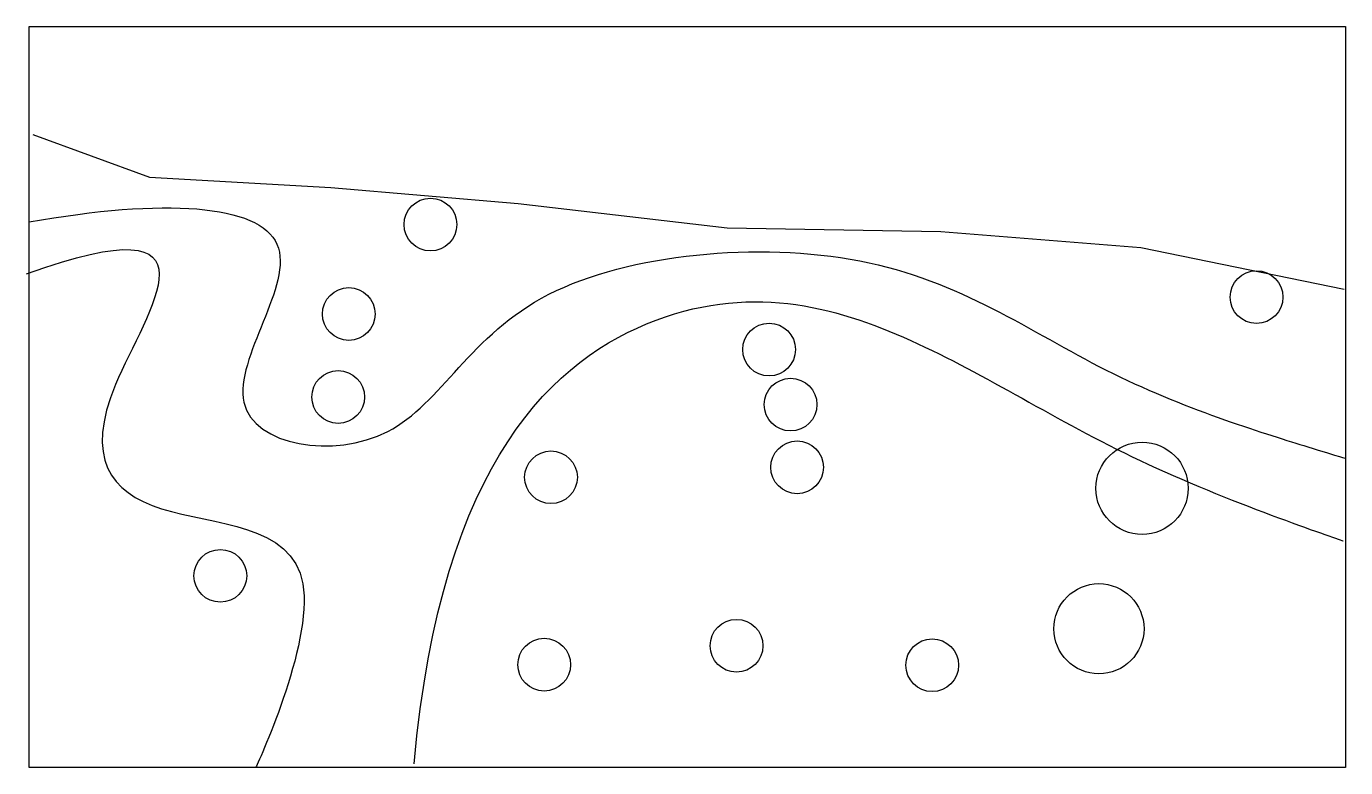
# Model space of a CAD drawing. Header units: metres. Extents: x 0 to 12.8, y 0 to 7.2.
import ezdxf

# ---------------------------------------------------------------- set-up
doc = ezdxf.new("R2010")
doc.units = ezdxf.units.M
for name, color, linetype, lineweight, true_color in [('Boundary', 1, 'Continuous', 25, 0xff0000), ('NURBS', 5, 'Continuous', 25, 0x0000ff), ('Plants', 3, 'Continuous', 25, 0x00ff00), ('xBackground', 178, 'Continuous', 25, 0x000000)]:
    doc.layers.add(name, color=color, linetype=linetype, lineweight=lineweight, true_color=true_color)
picture_1 = doc.add_image_def('image1.jpg', size_in_pixel=(1278, 720))

msp = doc.modelspace()

# ---------------------------------------------------------------- linework, layer by layer
at = {"layer": 'Boundary', "flags": 128}
msp.add_lwpolyline([(0.036, 6.15), (1.169, 5.736), (2.93, 5.635), (4.747, 5.478), (6.777, 5.242), (8.852, 5.208), (10.792, 5.051), (12.766, 4.648)], dxfattribs=at)
at = {"layer": 'NURBS'}
for points in [[(-0.027, 4.796), (1.961, 5.514), (0.306, 3.347), (1.019, 2.338), (3.32, 2.392), (2.2, 0), (2.2, 0)], [(0, 5.3), (1.306, 5.534), (3.163, 5.415), (1.402, 3.253), (3.735, 2.867), (4.545, 4.872), (8.358, 5.231), (10.4, 3.734), (12.77, 3.006), (12.77, 3.006), (12.77, 3.006), (12.77, 3.006)], [(3.738, 0.037), (4, 3), (6.228, 4.962), (8.717, 4.209), (10.669, 2.903), (12.755, 2.203), (12.755, 2.203)]]:
    msp.add_open_spline(points, degree=3, dxfattribs=at)
at = {"layer": 'Plants'}
for centre, radius in [((3.896, 5.275), 0.256), ((11.915, 4.57), 0.256), ((3.103, 4.406), 0.256), ((7.183, 4.061), 0.256), ((3, 3.6), 0.256), ((7.392, 3.526), 0.256), ((5.066, 2.82), 0.256), ((7.455, 2.917), 0.256), ((10.804, 2.713), 0.448), ((1.856, 1.863), 0.256), ((10.385, 1.349), 0.438), ((6.867, 1.184), 0.256), ((5, 1), 0.256), ((8.767, 0.995), 0.256)]:
    msp.add_circle(centre, radius, dxfattribs=at)
at = {"layer": 'xBackground', "color": 1, "true_color": 0xff0000, "flags": 128}
msp.add_lwpolyline([(12.766, 4.648), (12.766, 4.648)], close=True, dxfattribs=at)

# ---------------------------------------------------------------- pictures from other files: only their frames are drawn
at = {"layer": 'xBackground'}
image = msp.add_image(picture_1, insert=(0, 0), size_in_units=(12.78, 7.2), dxfattribs=dict(at, fade=40))
image.dxf.flags = 7

doc.saveas('drawing.dxf')
